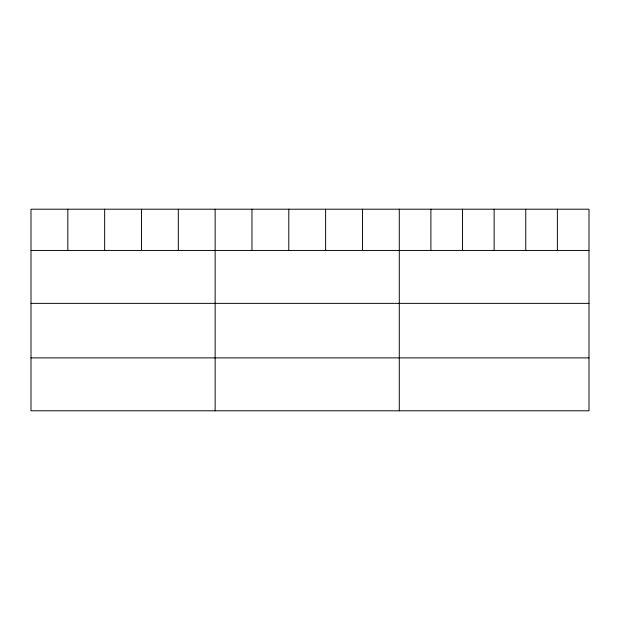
<?xml version="1.0" encoding="UTF-8"?>
<svg xmlns="http://www.w3.org/2000/svg" width="620" height="620" viewBox="0 0 620 620"><rect width="100%" height="100%" fill="white"/><g stroke="black" fill="none" stroke-linecap="round" stroke-linejoin="round"><path stroke-width="0.93" d="M589 250.441L589 410.796L31 410.796L31 209.203L589 209.203L589 250.441L31 250.441M31 303.358L589 303.358M31 357.88L589 357.88M557.38 209.203L557.38 250.441M525.76 209.203L525.76 250.441M494.14 209.203L494.14 250.441M462.52 209.203L462.52 250.441M430.9 209.203L430.9 250.441M399.28 209.203L399.28 410.796M362.452 209.203L362.452 250.441M325.624 209.203L325.624 250.441M288.796 209.203L288.796 250.441M251.968 209.203L251.968 250.441M215.14 209.203L215.14 410.796M178.312 209.203L178.312 250.441M141.484 209.203L141.484 250.441M104.656 209.203L104.656 250.441M67.828 209.203L67.828 250.441"/></g></svg>
